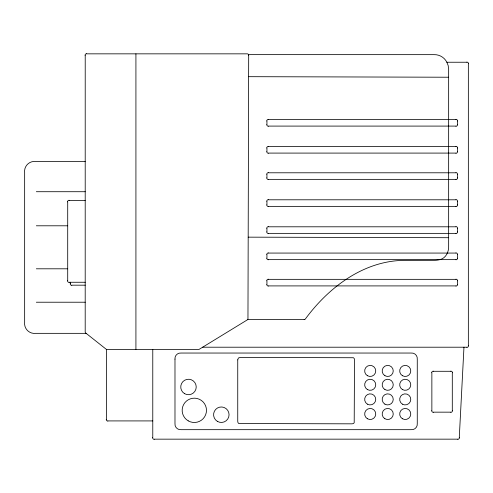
<?xml version="1.0" encoding="UTF-8"?>
<svg xmlns="http://www.w3.org/2000/svg" width="493" height="493" viewBox="0 0 493 493"><rect width="100%" height="100%" fill="white"/><g stroke="black" fill="none" stroke-linecap="round" stroke-linejoin="round"><path stroke-width="0.74" d="M248.688 55.302L247.961 318.675A1.442 1.442 0 0 1 247.745 319.47L247.708 319.501A1.528 1.528 0 0 1 247.264 319.902L199.406 349.186A1.454 1.454 0 0 1 198.654 349.401L106.895 349.395A1.461 1.461 0 0 1 105.989 349.081L85.788 333.065A1.497 1.497 0 0 1 85.197 331.906L85.221 55.302M459.266 437.778L463.968 347.208M247.708 319.476L304.15 319.63M86.682 53.842L247.246 53.842A1.473 1.473 0 0 1 248.706 55.29M248.527 54.637L434.05 54.655C439.349 54.427 444.507 57.484 446.855 62.241L466.889 62.241M268.395 119.522L455.945 119.522M268.395 126.091L455.945 126.091M268.395 146.52L455.945 146.52M268.395 153.089L455.945 153.089M85.221 161.501L35.595 161.501C29.334 160.718 23.867 166.178 24.65 172.445L24.65 322.397C23.867 328.665 29.334 334.125 35.595 333.342L86.139 333.342M268.395 172.79L455.945 172.79M268.395 179.36L455.945 179.36M36.328 191.715L85.221 191.715M268.395 199.794L455.945 199.794M69.168 200.411L85.221 200.411M268.395 206.364L455.945 206.364M36.328 225.794L67.707 225.794M268.395 226.798L455.945 226.798M268.395 233.362L455.945 233.362M268.395 253.069L455.945 253.069M268.395 259.638L455.945 259.638M36.328 268.802L67.707 268.802M268.395 279.34L455.945 279.34M69.168 282.261L85.221 282.261M71.805 285.176L85.221 285.176M268.395 285.909L455.945 285.909M36.328 302.221L85.221 302.221M202.641 347.208L466.889 347.208M433.322 371.291L450.836 371.291M433.322 412.16L450.836 412.16M107.875 420.917L152.775 420.917M154.235 439.158L457.812 439.158M248.626 76.68L448.648 77.228M248.189 237.158L448.648 237.706M446.855 62.241L448.18 65.557L448.648 69.1L448.648 245.773C449.018 251.652 445.974 258.314 439.768 259.657A21.452 21.452 0 0 1 434.05 260.329L403.403 260.366C363.039 261.117 328.35 287.702 305.321 319.051A1.467 1.467 0 0 1 304.15 319.643M468.35 63.702L468.35 345.747M457.405 120.982L457.405 124.63M457.405 147.98L457.405 151.628M457.405 174.251L457.405 177.899M457.405 201.255L457.405 204.903M457.405 228.253L457.405 231.907M457.405 254.53L457.405 258.178M457.405 280.8L457.405 284.449M452.297 372.751L452.297 410.7M431.862 372.751L431.862 410.7M266.935 120.982L266.935 124.63M266.935 147.98L266.935 151.628M266.935 174.251L266.935 177.899M266.935 201.255L266.935 204.903M266.935 228.253L266.935 231.907M266.935 254.53L266.935 258.178M266.935 280.8L266.935 284.449M152.775 349.395L152.775 437.698M135.92 53.842L135.92 349.395M106.414 349.315L106.414 419.457M70.345 282.261L70.345 283.715M67.707 201.871L67.707 280.8M67.553 201.871A1.602 1.602 0 0 1 69.168 200.257M69.168 282.409A1.602 1.602 0 0 1 67.553 280.8M266.781 228.259A1.602 1.602 0 0 1 268.395 226.644M268.395 233.516A1.602 1.602 0 0 1 266.781 231.901M457.559 284.449A1.602 1.602 0 0 1 455.945 286.063M455.945 279.186A1.602 1.602 0 0 1 457.559 280.8M266.781 254.53A1.602 1.602 0 0 1 268.395 252.915M268.395 259.786A1.602 1.602 0 0 1 266.781 258.178M266.781 280.8A1.602 1.602 0 0 1 268.395 279.186M268.395 286.063A1.602 1.602 0 0 1 266.781 284.449M266.781 174.251A1.602 1.602 0 0 1 268.395 172.642M268.395 179.514A1.602 1.602 0 0 1 266.781 177.899M266.781 147.98A1.602 1.602 0 0 1 268.395 146.366M268.395 153.243A1.602 1.602 0 0 1 266.781 151.628M266.781 201.255A1.602 1.602 0 0 1 268.395 199.64M268.395 206.518A1.602 1.602 0 0 1 266.781 204.903M266.781 120.982A1.602 1.602 0 0 1 268.395 119.368M268.395 126.239A1.602 1.602 0 0 1 266.781 124.63M457.559 124.63A1.602 1.602 0 0 1 455.945 126.239M455.945 119.368A1.602 1.602 0 0 1 457.559 120.982M85.067 55.302A1.602 1.602 0 0 1 86.682 53.688M107.875 421.065A1.602 1.602 0 0 1 106.26 419.457M154.235 439.312A1.602 1.602 0 0 1 152.62 437.698M459.396 437.784A1.584 1.584 0 0 1 457.806 439.288M468.504 345.747A1.602 1.602 0 0 1 466.889 347.362M466.889 62.087A1.602 1.602 0 0 1 468.504 63.702M457.559 258.178A1.602 1.602 0 0 1 455.945 259.786M455.945 252.915A1.602 1.602 0 0 1 457.559 254.53M457.559 151.628A1.602 1.602 0 0 1 455.945 153.243M455.945 146.366A1.602 1.602 0 0 1 457.559 147.98M457.559 231.901A1.602 1.602 0 0 1 455.945 233.516M455.945 226.644A1.602 1.602 0 0 1 457.559 228.259M457.559 177.899A1.602 1.602 0 0 1 455.945 179.514M455.945 172.642A1.602 1.602 0 0 1 457.559 174.251M71.805 285.33A1.602 1.602 0 0 1 70.191 283.715M457.559 204.903A1.602 1.602 0 0 1 455.945 206.518M455.945 199.64A1.602 1.602 0 0 1 457.559 201.255M433.322 412.308A1.602 1.602 0 0 1 431.708 410.7M452.451 410.7A1.602 1.602 0 0 1 450.836 412.308M450.836 371.137A1.602 1.602 0 0 1 452.451 372.751M431.708 372.751A1.602 1.602 0 0 1 433.322 371.137M174.984 359.101L174.984 423.493C174.54 427.03 177.622 430.112 181.159 429.674L411.088 429.674C414.625 430.112 417.707 427.03 417.269 423.493L417.269 359.224C417.707 355.687 414.625 352.606 411.088 353.043L181.159 353.043C177.683 352.624 174.59 355.601 174.984 359.101M237.743 359.865L237.743 421.441L238.033 422.748L238.797 423.53L352.064 423.832L353.389 423.561L354.202 422.778L354.504 359.816L354.22 358.51L353.45 357.733L240.134 357.425L238.365 358.047L237.743 359.865M402.454 404.18A5.534 5.534 0 0 0 410.761 399.385A5.534 5.534 0 0 0 402.454 394.591A5.534 5.534 0 0 0 402.454 404.18M384.941 389.587A5.534 5.534 0 0 0 393.248 384.793A5.534 5.534 0 0 0 384.941 379.998A5.534 5.534 0 0 0 384.941 389.587M367.427 404.18A5.534 5.534 0 0 0 375.734 399.385A5.534 5.534 0 0 0 367.427 394.591A5.534 5.534 0 0 0 367.427 404.18M184.61 393.685A7.746 7.746 0 0 0 196.226 386.98A7.746 7.746 0 0 0 184.61 380.276A7.746 7.746 0 0 0 184.61 393.685M402.454 375.721A5.534 5.534 0 0 0 410.761 370.927A5.534 5.534 0 0 0 402.454 366.133A5.534 5.534 0 0 0 402.454 375.721M217.45 421.416A7.746 7.746 0 0 0 229.066 414.712A7.746 7.746 0 0 0 217.45 408.007A7.746 7.746 0 0 0 217.45 421.416M367.427 375.721A5.534 5.534 0 0 0 375.734 370.927A5.534 5.534 0 0 0 367.427 366.133A5.534 5.534 0 0 0 367.427 375.721M384.86 418.73A5.534 5.534 0 0 0 393.248 414.077A5.534 5.534 0 0 0 385.027 409.141A5.534 5.534 0 0 0 384.86 418.73M367.347 418.73A5.534 5.534 0 0 0 375.734 414.077A5.534 5.534 0 0 0 367.513 409.141A5.534 5.534 0 0 0 367.347 418.73M367.347 389.538A5.534 5.534 0 0 0 375.734 384.885A5.534 5.534 0 0 0 367.513 379.949A5.534 5.534 0 0 0 367.347 389.538M402.374 389.538A5.534 5.534 0 0 0 410.761 384.885A5.534 5.534 0 0 0 402.541 379.949A5.534 5.534 0 0 0 402.374 389.538M384.941 404.18A5.534 5.534 0 0 0 393.248 399.385A5.534 5.534 0 0 0 384.941 394.591A5.534 5.534 0 0 0 384.941 404.18M402.374 418.73A5.534 5.534 0 0 0 410.761 414.077A5.534 5.534 0 0 0 402.541 409.141A5.534 5.534 0 0 0 402.374 418.73M188.24 420.862A12.159 12.159 0 0 0 206.481 410.336A12.159 12.159 0 0 0 188.24 399.805A12.159 12.159 0 0 0 188.24 420.862M384.941 375.721A5.534 5.534 0 0 0 393.248 370.927A5.534 5.534 0 0 0 384.941 366.133A5.534 5.534 0 0 0 384.941 375.721"/></g></svg>
